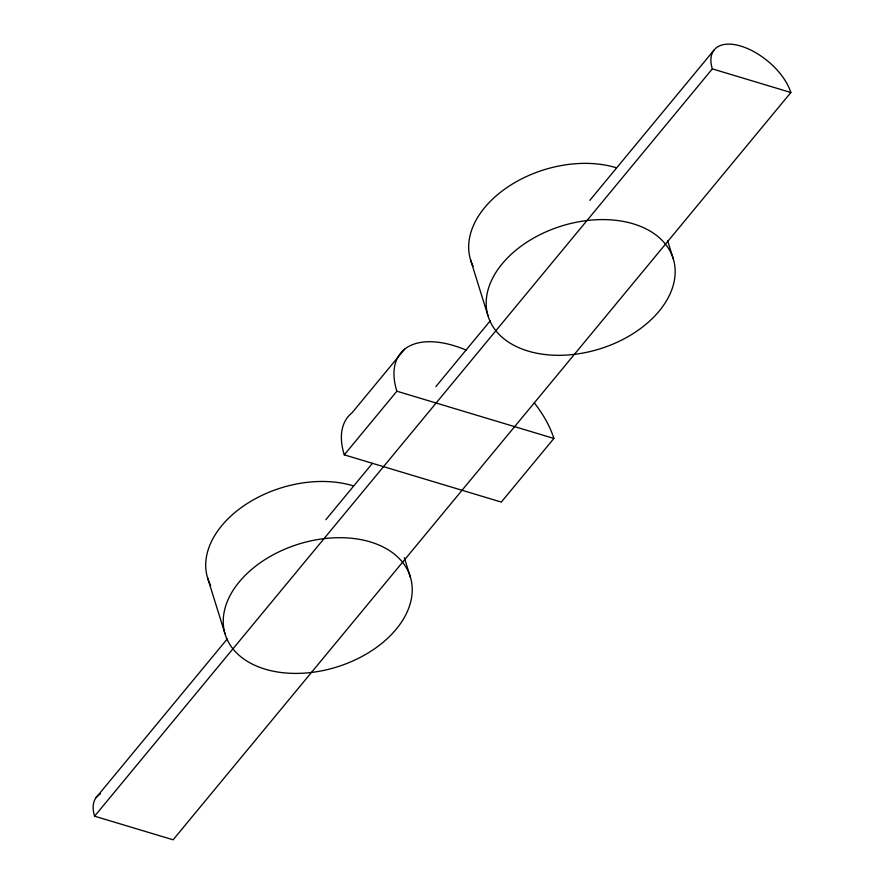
<?xml version="1.0" encoding="UTF-8"?>
<svg xmlns="http://www.w3.org/2000/svg" width="884" height="884" viewBox="0 0 884 884"><rect width="100%" height="100%" fill="white"/><g stroke="black" fill="none" stroke-linecap="round" stroke-linejoin="round"><path stroke-width="1.33" d="M404.618 349.202L352.031 412.828A96.92 50.797 39.6 0 0 344.274 454.84L501.294 502.079L553.892 438.453A96.92 50.797 39.6 0 0 534.334 402.894M344.274 454.84L396.872 391.214A96.92 50.797 39.6 0 1 466.133 350.086M96.157 797.556L227.265 638.944M325.82 519.715L372.462 463.293M435.823 386.651L490.377 320.649M589.816 200.348L713.896 50.255M94.599 816.186L712.338 68.875A48.465 25.404 39.6 0 1 740.825 46.09A48.465 25.404 39.6 0 1 790.849 92.5L173.109 839.8L94.599 816.186A48.465 25.404 39.6 0 1 100.367 793.898M712.338 68.875L790.849 92.5M396.872 391.214L553.892 438.453M667.674 240.857L673.376 259.167A96.92 64.344 -17.3 0 1 550.202 355.014A96.92 64.344 -17.3 0 1 518.455 248.172A96.92 64.344 -17.3 0 1 673.376 259.167M470.465 259.509L487.979 315.732M404.319 557.649L410.43 577.263A96.92 64.344 -17.3 0 1 287.256 673.111A96.92 64.344 -17.3 0 1 255.509 566.268A96.92 64.344 -17.3 0 1 410.43 577.263M207.519 577.606L225.033 633.839M473.106 266.239A96.92 64.344 -17.3 0 1 506.433 187.916A96.92 64.344 -17.3 0 1 615.761 167.606M210.701 585.418A96.92 64.344 -17.3 0 1 242.78 506.51A96.92 64.344 -17.3 0 1 352.804 485.703"/></g></svg>
